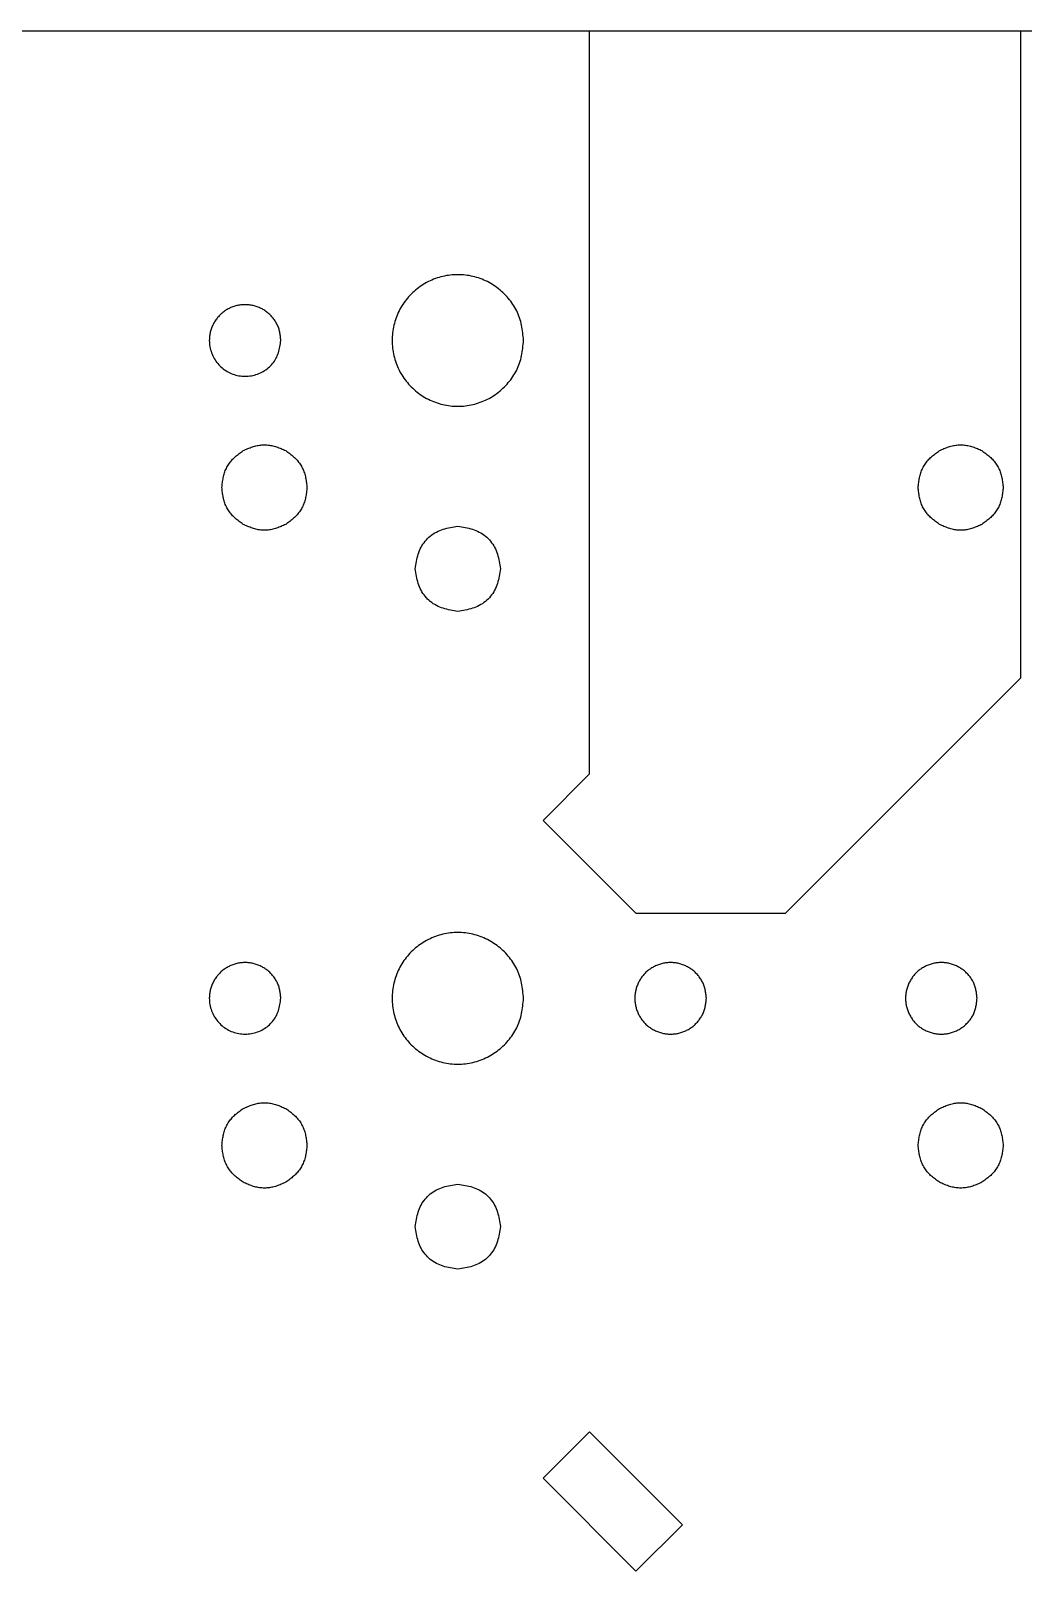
# Model space of a CAD drawing. Extents: x 1 to 215, y -90 to -6.
# Drawn here: x 87.77 to 113.43, y -45.49 to -5.68 of the extents above; entities that cross this region are included whole.
import ezdxf

# ---------------------------------------------------------------- set-up
doc = ezdxf.new("R2010")
doc.units = 0
for name, color, linetype in [('Cork_Diodes', 7, 'CONTINUOUS'), ('Cork_Holes', 7, 'CONTINUOUS'), ('Cork_Outline', 7, 'CONTINUOUS')]:
    doc.layers.add(name, color=color, linetype=linetype)

msp = doc.modelspace()

# ---------------------------------------------------------------- linework, layer by layer
at = {"layer": 'Cork_Diodes', "color": 2}
for points in [[(102.215558, -24.886792), (102.215558, -5.683519)], [(103.414137, -28.488221), (107.282364, -28.488088), (113.363872, -22.406587), (113.363872, -5.683519)], [(102.215558, -24.886792), (101.014138, -26.088212)], [(103.414137, -28.488221), (101.014138, -26.088212)], [(102.215558, -41.887012), (101.014138, -43.088432)], [(104.615557, -44.287021), (102.215558, -41.887012)], [(103.414137, -45.488441), (101.014138, -43.088432)], [(104.615557, -44.287021), (103.414137, -45.488441)]]:
    msp.add_lwpolyline(points, dxfattribs=at)
at = {"layer": 'Cork_Holes', "color": 1}
for points, knots in [([(100.510062, -13.685286), (100.5033, -13.751448), (100.489823, -13.883307), (100.460152, -14.079345), (100.41142, -14.270325), (100.335066, -14.451488), (100.235815, -14.620988), (100.116491, -14.778773), (99.980051, -14.923037), (99.827844, -15.051305), (99.661977, -15.160996), (99.484147, -15.25018), (99.296988, -15.318079), (99.104067, -15.363628), (98.908137, -15.386186), (98.711934, -15.386188), (98.516079, -15.363634), (98.323259, -15.318069), (98.13612, -15.250134), (97.958108, -15.160925), (97.791842, -15.051373), (97.639437, -14.923275), (97.503574, -14.779049), (97.386088, -14.620707), (97.287985, -14.450787), (97.209601, -14.269865), (97.152622, -14.080087), (97.117892, -13.884049), (97.106153, -13.685286), (97.117892, -13.486523), (97.152622, -13.290484), (97.209601, -13.100707), (97.287985, -12.919785), (97.386088, -12.749865), (97.503574, -12.591523), (97.639437, -12.447296), (97.791842, -12.319199), (97.958107, -12.209647), (98.136119, -12.120439), (98.323258, -12.052505), (98.516083, -12.006975), (98.711931, -11.984386), (98.908139, -11.984389), (99.104063, -12.006982), (99.296989, -12.052494), (99.484147, -12.120393), (99.661977, -12.209575), (99.827844, -12.319266), (99.980051, -12.447535), (100.116491, -12.591799), (100.235815, -12.749584), (100.335066, -12.919084), (100.411419, -13.100247), (100.460154, -13.291226), (100.489828, -13.487265), (100.503302, -13.619124), (100.510062, -13.685286)], [0, 0, 0, 0, 0.199511, 0.397619, 0.594372, 0.789098, 0.985319, 1.182187, 1.381317, 1.579794, 1.778027, 1.976499, 2.175217, 2.373979, 2.569805, 2.765573, 2.961314, 3.159932, 3.358595, 3.557251, 3.755903, 3.954561, 4.153184, 4.348959, 4.544746, 4.740525, 4.939158, 5.137818, 5.336466, 5.535115, 5.733774, 5.932407, 6.128186, 6.323973, 6.519748, 6.718371, 6.917029, 7.115681, 7.314337, 7.512997, 7.711612, 7.907354, 8.103122, 8.29895, 8.497707, 8.696423, 8.894895, 9.093128, 9.291605, 9.490735, 9.687604, 9.883824, 10.07855, 10.275304, 10.473412, 10.672922, 10.672922, 10.672922, 10.672922]), ([(94.234947, -13.685286), (94.2265, -13.739474), (94.209739, -13.846986), (94.173463, -14.005056), (94.114454, -14.153977), (94.024054, -14.285121), (93.910694, -14.396611), (93.777967, -14.488581), (93.630472, -14.557547), (93.472537, -14.600465), (93.309821, -14.615218), (93.146996, -14.600415), (92.989006, -14.557679), (92.842126, -14.488932), (92.711086, -14.396372), (92.59884, -14.284148), (92.506276, -14.153112), (92.437633, -14.006179), (92.394973, -13.848204), (92.381735, -13.703404), (92.389086, -13.577052), (92.408027, -13.470374), (92.439128, -13.367197), (92.481794, -13.268804), (92.535157, -13.176345), (92.599061, -13.090162), (92.672978, -13.011666), (92.755913, -12.941971), (92.846381, -12.882361), (92.943247, -12.833832), (93.04507, -12.796868), (93.149983, -12.772066), (93.256557, -12.759867), (93.363308, -12.759864), (93.469917, -12.772082), (93.574901, -12.796811), (93.676725, -12.833793), (93.773489, -12.882322), (93.863739, -12.942013), (93.94656, -13.011809), (94.020795, -13.090312), (94.085723, -13.176163), (94.139727, -13.268388), (94.181274, -13.366958), (94.207791, -13.470873), (94.223937, -13.57754), (94.231269, -13.649287), (94.234947, -13.685286)], [0, 0, 0, 0, 0.164513, 0.326404, 0.485736, 0.64181, 0.80054, 0.960316, 1.123976, 1.28662, 1.448878, 1.611509, 1.774516, 1.937487, 2.095464, 2.253423, 2.411398, 2.574355, 2.737369, 2.899958, 3.008184, 3.116239, 3.224242, 3.330735, 3.437269, 3.543807, 3.65189, 3.759983, 3.868076, 3.976166, 4.084261, 4.192331, 4.29883, 4.405351, 4.511898, 4.620039, 4.72817, 4.836166, 4.944032, 5.052029, 5.160383, 5.267501, 5.374265, 5.480214, 5.587271, 5.695068, 5.803622, 5.803622, 5.803622, 5.803622]), ([(92.70982, -17.485285), (92.714286, -17.442604), (92.723195, -17.35745), (92.742511, -17.230638), (92.773805, -17.106684), (92.822267, -16.988589), (92.885892, -16.878387), (92.963945, -16.777375), (93.055642, -16.68829), (93.155801, -16.60815), (93.22509, -16.557859), (93.25982, -16.532652)], [0, 0, 0, 0, 0.128737, 0.256844, 0.384549, 0.511268, 0.638499, 0.765225, 0.892934, 1.021036, 1.149772, 1.149772, 1.149772, 1.149772]), ([(93.25982, -16.532652), (93.299014, -16.515179), (93.37721, -16.480318), (93.496687, -16.433639), (93.619685, -16.398771), (93.746192, -16.381697), (93.873447, -16.381691), (93.999944, -16.398788), (94.122965, -16.433572), (94.242428, -16.4803), (94.320625, -16.515173), (94.35982, -16.532652)], [0, 0, 0, 0, 0.128733, 0.256834, 0.384538, 0.511267, 0.6385, 0.765226, 0.892919, 1.02103, 1.149773, 1.149773, 1.149773, 1.149773]), ([(94.35982, -16.532652), (94.39455, -16.557859), (94.463839, -16.60815), (94.563998, -16.68829), (94.655695, -16.777375), (94.733748, -16.878387), (94.797373, -16.988589), (94.845835, -17.106684), (94.877131, -17.230638), (94.896451, -17.35745), (94.905356, -17.442603), (94.90982, -17.485285)], [0, 0, 0, 0, 0.128735, 0.256838, 0.384546, 0.511273, 0.638504, 0.765223, 0.892928, 1.021036, 1.149772, 1.149772, 1.149772, 1.149772]), ([(110.710038, -17.485285), (110.714504, -17.442604), (110.723413, -17.35745), (110.742729, -17.230638), (110.774023, -17.106684), (110.822485, -16.988589), (110.88611, -16.878387), (110.964163, -16.777375), (111.05586, -16.68829), (111.156019, -16.60815), (111.225308, -16.557859), (111.260038, -16.532652)], [0, 0, 0, 0, 0.128737, 0.256844, 0.384549, 0.511268, 0.638499, 0.765225, 0.892934, 1.021036, 1.149772, 1.149772, 1.149772, 1.149772]), ([(111.260038, -16.532652), (111.299232, -16.515179), (111.377428, -16.480318), (111.496905, -16.433639), (111.619903, -16.398771), (111.74641, -16.381697), (111.873665, -16.381691), (112.000162, -16.398788), (112.123183, -16.433572), (112.242646, -16.4803), (112.320843, -16.515173), (112.360038, -16.532652)], [0, 0, 0, 0, 0.128734, 0.256835, 0.384538, 0.511267, 0.6385, 0.765226, 0.892919, 1.02103, 1.149773, 1.149773, 1.149773, 1.149773]), ([(112.360038, -16.532652), (112.394768, -16.557859), (112.464057, -16.60815), (112.564216, -16.68829), (112.655913, -16.777375), (112.733966, -16.878387), (112.797591, -16.988589), (112.846053, -17.106684), (112.877349, -17.230638), (112.896669, -17.35745), (112.905574, -17.442603), (112.910038, -17.485285)], [0, 0, 0, 0, 0.128735, 0.256838, 0.384546, 0.511273, 0.638504, 0.765223, 0.892928, 1.021036, 1.149772, 1.149772, 1.149772, 1.149772]), ([(93.25982, -18.437917), (93.22509, -18.41271), (93.155801, -18.362419), (93.055642, -18.282279), (92.963945, -18.193194), (92.885891, -18.09218), (92.822263, -17.98197), (92.77381, -17.863865), (92.742509, -17.739914), (92.72319, -17.61311), (92.714284, -17.527963), (92.70982, -17.485285)], [0, 0, 0, 0, 0.128735, 0.256838, 0.384546, 0.511274, 0.638511, 0.765247, 0.892945, 1.02104, 1.14977, 1.14977, 1.14977, 1.14977]), ([(94.90982, -17.485285), (94.905354, -17.527963), (94.896445, -17.61311), (94.877129, -17.739914), (94.84583, -17.863866), (94.797377, -17.981969), (94.733749, -18.09218), (94.655695, -18.193194), (94.563998, -18.282279), (94.463839, -18.362419), (94.39455, -18.41271), (94.35982, -18.437917)], [0, 0, 0, 0, 0.12873, 0.256825, 0.384523, 0.511259, 0.638496, 0.765223, 0.892932, 1.021034, 1.14977, 1.14977, 1.14977, 1.14977]), ([(111.260038, -18.437917), (111.225308, -18.41271), (111.156019, -18.362419), (111.05586, -18.282279), (110.964163, -18.193194), (110.886109, -18.09218), (110.822481, -17.98197), (110.774028, -17.863865), (110.742727, -17.739914), (110.723408, -17.61311), (110.714502, -17.527963), (110.710038, -17.485285)], [0, 0, 0, 0, 0.128735, 0.256838, 0.384546, 0.511274, 0.638511, 0.765247, 0.892945, 1.02104, 1.14977, 1.14977, 1.14977, 1.14977]), ([(112.910038, -17.485285), (112.905572, -17.527963), (112.896663, -17.61311), (112.877347, -17.739914), (112.846048, -17.863866), (112.797595, -17.981969), (112.733967, -18.09218), (112.655913, -18.193194), (112.564216, -18.282279), (112.464057, -18.362419), (112.394768, -18.41271), (112.360038, -18.437917)], [0, 0, 0, 0, 0.12873, 0.256825, 0.384523, 0.511259, 0.638496, 0.765223, 0.892932, 1.021034, 1.14977, 1.14977, 1.14977, 1.14977]), ([(94.35982, -18.437917), (94.320626, -18.455389), (94.24243, -18.490247), (94.122948, -18.536914), (93.999956, -18.571802), (93.873446, -18.588871), (93.746193, -18.588879), (93.619696, -18.571781), (93.496675, -18.536997), (93.377212, -18.490269), (93.299015, -18.455396), (93.25982, -18.437917)], [0, 0, 0, 0, 0.128731, 0.256831, 0.38454, 0.511266, 0.638499, 0.765225, 0.892918, 1.021028, 1.149771, 1.149771, 1.149771, 1.149771]), ([(97.70981, -19.585282), (97.71987, -19.521188), (97.739867, -19.393773), (97.783155, -19.205846), (97.853431, -19.027739), (97.960118, -18.869563), (98.094097, -18.735585), (98.252272, -18.628895), (98.430379, -18.558618), (98.618301, -18.515326), (98.745716, -18.495334), (98.80981, -18.485277)], [0, 0, 0, 0, 0.194621, 0.386895, 0.577571, 0.765401, 0.955016, 1.142857, 1.333526, 1.525798, 1.720417, 1.720417, 1.720417, 1.720417]), ([(98.80981, -18.485277), (98.873904, -18.495334), (99.001319, -18.515326), (99.189241, -18.558618), (99.367348, -18.628895), (99.525523, -18.735585), (99.659502, -18.869563), (99.766189, -19.027739), (99.836464, -19.205846), (99.879752, -19.393773), (99.89975, -19.521188), (99.90981, -19.585282)], [0, 0, 0, 0, 0.194619, 0.38689, 0.57756, 0.7654, 0.955015, 1.142846, 1.333521, 1.525796, 1.720416, 1.720416, 1.720416, 1.720416]), ([(112.360038, -18.437917), (112.320844, -18.455389), (112.242648, -18.490247), (112.123166, -18.536914), (112.000174, -18.571802), (111.873664, -18.588871), (111.746411, -18.588879), (111.619914, -18.571781), (111.496893, -18.536997), (111.37743, -18.490269), (111.299233, -18.455396), (111.260038, -18.437917)], [0, 0, 0, 0, 0.128731, 0.256831, 0.38454, 0.511266, 0.638499, 0.765225, 0.892918, 1.021028, 1.149771, 1.149771, 1.149771, 1.149771]), ([(98.80981, -20.685288), (98.745716, -20.675224), (98.618302, -20.655217), (98.430378, -20.611922), (98.252278, -20.54164), (98.094092, -20.434973), (97.960112, -20.30099), (97.853441, -20.142806), (97.783151, -19.96471), (97.739868, -19.776789), (97.71987, -19.649376), (97.70981, -19.585282)], [0, 0, 0, 0, 0.194622, 0.386895, 0.577565, 0.765396, 0.955011, 1.142856, 1.333514, 1.525782, 1.720402, 1.720402, 1.720402, 1.720402]), ([(99.90981, -19.585282), (99.89975, -19.649376), (99.879752, -19.776789), (99.836467, -19.964709), (99.766179, -20.142806), (99.659508, -20.30099), (99.525528, -20.434973), (99.367342, -20.54164), (99.189242, -20.611922), (99.001318, -20.655217), (98.873904, -20.675224), (98.80981, -20.685288)], [0, 0, 0, 0, 0.19462, 0.386888, 0.577546, 0.765391, 0.955006, 1.142837, 1.333505, 1.525779, 1.720402, 1.720402, 1.720402, 1.720402]), ([(100.510062, -30.685241), (100.5033, -30.751403), (100.489823, -30.883262), (100.460152, -31.079301), (100.41142, -31.270281), (100.335066, -31.451443), (100.235815, -31.620944), (100.116486, -31.778728), (99.980057, -31.923004), (99.827844, -32.051267), (99.661974, -32.160951), (99.484147, -32.25014), (99.296991, -32.318053), (99.104064, -32.363573), (98.908139, -32.386165), (98.711932, -32.386167), (98.516082, -32.36358), (98.323256, -32.318043), (98.136119, -32.250094), (97.95811, -32.160879), (97.791842, -32.051334), (97.639431, -31.923242), (97.503578, -31.779004), (97.386087, -31.620663), (97.287985, -31.450742), (97.209601, -31.26982), (97.152622, -31.080043), (97.117892, -30.884004), (97.106153, -30.685242), (97.117892, -30.486481), (97.15262, -30.290451), (97.209604, -30.100684), (97.287984, -29.919767), (97.386087, -29.749846), (97.503578, -29.591505), (97.639431, -29.447267), (97.791842, -29.319175), (97.95811, -29.20963), (98.136119, -29.120415), (98.323256, -29.052466), (98.516082, -29.006929), (98.711932, -28.984342), (98.908139, -28.984344), (99.104063, -29.006936), (99.29699, -29.052456), (99.484146, -29.120369), (99.661974, -29.209558), (99.827844, -29.319242), (99.980057, -29.447505), (100.116486, -29.591781), (100.235815, -29.749565), (100.335067, -29.919066), (100.411416, -30.100223), (100.460155, -30.291193), (100.489828, -30.487223), (100.503302, -30.61908), (100.510062, -30.685241)], [0, 0, 0, 0, 0.199511, 0.397619, 0.594372, 0.789098, 0.985319, 1.182187, 1.381325, 1.579798, 1.778029, 1.976503, 2.175223, 2.373983, 2.569811, 2.765579, 2.961321, 3.159937, 3.358602, 3.557261, 3.755909, 3.954563, 4.153195, 4.34897, 4.544757, 4.740536, 4.939169, 5.137829, 5.336477, 5.535125, 5.733777, 5.932392, 6.128171, 6.323958, 6.519733, 6.718365, 6.917019, 7.115668, 7.314327, 7.512991, 7.711608, 7.90735, 8.103118, 8.298946, 8.497705, 8.696425, 8.8949, 9.09313, 9.291603, 9.490741, 9.68761, 9.883831, 10.078557, 10.275292, 10.473394, 10.672903, 10.672903, 10.672903, 10.672903]), ([(94.234947, -30.685241), (94.2265, -30.73943), (94.209739, -30.846945), (94.17346, -31.005022), (94.114464, -31.153952), (94.024048, -31.285088), (93.91069, -31.396574), (93.777974, -31.488566), (93.630472, -31.557522), (93.472535, -31.600428), (93.309822, -31.615165), (93.146996, -31.600394), (92.989006, -31.557658), (92.84212, -31.488916), (92.711091, -31.396335), (92.598846, -31.284115), (92.506266, -31.153088), (92.437637, -31.006144), (92.394973, -30.848162), (92.381735, -30.703365), (92.389087, -30.577019), (92.40803, -30.470342), (92.439124, -30.367157), (92.481795, -30.268759), (92.535157, -30.176301), (92.599061, -30.090117), (92.672977, -30.011624), (92.755909, -29.94193), (92.846392, -29.882349), (92.943243, -29.833792), (93.045069, -29.796824), (93.149983, -29.772021), (93.256557, -29.759822), (93.363308, -29.759819), (93.469917, -29.772038), (93.574902, -29.796767), (93.67673, -29.833753), (93.773478, -29.88231), (93.863744, -29.941973), (93.946561, -30.011766), (94.020795, -30.090267), (94.085723, -30.176118), (94.139726, -30.268343), (94.181276, -30.366917), (94.207788, -30.470835), (94.223938, -30.577502), (94.231269, -30.649245), (94.234947, -30.685241)], [0, 0, 0, 0, 0.164514, 0.326412, 0.485761, 0.64182, 0.80055, 0.960336, 1.123993, 1.286634, 1.448891, 1.611521, 1.774526, 1.937497, 2.095484, 2.253443, 2.411404, 2.574377, 2.737398, 2.899988, 3.008196, 3.116251, 3.224271, 3.330764, 3.437298, 3.543836, 3.651918, 3.760007, 3.86809, 3.976188, 4.084286, 4.192355, 4.298855, 4.405376, 4.511923, 4.620064, 4.728198, 4.836202, 4.944057, 5.05205, 5.160403, 5.267521, 5.374285, 5.480234, 5.587302, 5.695094, 5.803641, 5.803641, 5.803641, 5.803641]), ([(105.234925, -30.685241), (105.231246, -30.721244), (105.223913, -30.792992), (105.207775, -30.899662), (105.181245, -31.003575), (105.13971, -31.102156), (105.085703, -31.194388), (105.020775, -31.280241), (104.946539, -31.358738), (104.863715, -31.428521), (104.773465, -31.488203), (104.676707, -31.536737), (104.574868, -31.573674), (104.469903, -31.598489), (104.363285, -31.610684), (104.256535, -31.610691), (104.149967, -31.598475), (104.045037, -31.573736), (103.943219, -31.53673), (103.846368, -31.488162), (103.755895, -31.428559), (103.672965, -31.358867), (103.599043, -31.280391), (103.535114, -31.194236), (103.481733, -31.101774), (103.439091, -31.003325), (103.408082, -30.900064), (103.389185, -30.793396), (103.382798, -30.685247), (103.389185, -30.577098), (103.408082, -30.47043), (103.439084, -30.367167), (103.481737, -30.268725), (103.535115, -30.176271), (103.599045, -30.090117), (103.672964, -30.011636), (103.75589, -29.941937), (103.846368, -29.882348), (103.943219, -29.833791), (104.045045, -29.796824), (104.14996, -29.772021), (104.256535, -29.759822), (104.363286, -29.759819), (104.469895, -29.772038), (104.57488, -29.796767), (104.676708, -29.833753), (104.773456, -29.88231), (104.863722, -29.941973), (104.946539, -30.011766), (105.020773, -30.090267), (105.085701, -30.176118), (105.139704, -30.268343), (105.181254, -30.366917), (105.207766, -30.470835), (105.223916, -30.577502), (105.231247, -30.649245), (105.234925, -30.685241)], [0, 0, 0, 0, 0.108565, 0.216356, 0.323408, 0.429374, 0.536144, 0.643263, 0.751612, 0.859601, 0.967463, 1.075457, 1.183582, 1.291734, 1.398281, 1.504802, 1.611302, 1.719364, 1.827469, 1.935573, 2.043663, 2.151749, 2.259823, 2.366347, 2.472881, 2.57942, 2.687494, 2.795585, 2.903682, 3.01176, 3.119851, 3.227943, 3.334464, 3.440992, 3.547516, 3.655593, 3.763684, 3.871768, 3.979863, 4.087961, 4.196033, 4.302533, 4.409054, 4.515601, 4.623742, 4.731876, 4.83988, 4.947735, 5.055728, 5.164081, 5.271199, 5.377963, 5.483912, 5.59098, 5.698772, 5.807319, 5.807319, 5.807319, 5.807319]), ([(112.234911, -30.685241), (112.231232, -30.721244), (112.223899, -30.792992), (112.207761, -30.899662), (112.181231, -31.003575), (112.139696, -31.102156), (112.085689, -31.194388), (112.020761, -31.280241), (111.946525, -31.358738), (111.863701, -31.428521), (111.773451, -31.488203), (111.676693, -31.536737), (111.574854, -31.573674), (111.469889, -31.598489), (111.363271, -31.610684), (111.256521, -31.610691), (111.149953, -31.598475), (111.045023, -31.573736), (110.943205, -31.53673), (110.846354, -31.488162), (110.755881, -31.428559), (110.672951, -31.358867), (110.599029, -31.280391), (110.5351, -31.194236), (110.481719, -31.101774), (110.439077, -31.003325), (110.408068, -30.900064), (110.389171, -30.793396), (110.382784, -30.685247), (110.389171, -30.577098), (110.408068, -30.47043), (110.43907, -30.367167), (110.481723, -30.268725), (110.535101, -30.176271), (110.599031, -30.090117), (110.67295, -30.011636), (110.755876, -29.941937), (110.846354, -29.882348), (110.943205, -29.833791), (111.045031, -29.796824), (111.149946, -29.772021), (111.256521, -29.759822), (111.363272, -29.759819), (111.469881, -29.772038), (111.574866, -29.796767), (111.676694, -29.833753), (111.773442, -29.88231), (111.863708, -29.941973), (111.946525, -30.011766), (112.020759, -30.090267), (112.085687, -30.176118), (112.13969, -30.268343), (112.18124, -30.366917), (112.207752, -30.470835), (112.223902, -30.577502), (112.231233, -30.649245), (112.234911, -30.685241)], [0, 0, 0, 0, 0.108565, 0.216356, 0.323408, 0.429374, 0.536144, 0.643263, 0.751612, 0.859601, 0.967463, 1.075457, 1.183582, 1.291734, 1.398281, 1.504802, 1.611302, 1.719364, 1.827469, 1.935573, 2.043663, 2.151749, 2.259823, 2.366347, 2.472881, 2.57942, 2.687494, 2.795585, 2.903682, 3.01176, 3.119851, 3.227943, 3.334464, 3.440992, 3.547516, 3.655593, 3.763684, 3.871768, 3.979863, 4.087961, 4.196033, 4.302533, 4.409054, 4.515601, 4.623742, 4.731876, 4.83988, 4.947735, 5.055728, 5.164081, 5.271199, 5.377963, 5.483912, 5.59098, 5.698772, 5.807319, 5.807319, 5.807319, 5.807319]), ([(93.25982, -33.532714), (93.299014, -33.515242), (93.37721, -33.480383), (93.49669, -33.433717), (93.619683, -33.398828), (93.746193, -33.381759), (93.873447, -33.381752), (93.999944, -33.39885), (94.122965, -33.433633), (94.242428, -33.480361), (94.320625, -33.515234), (94.35982, -33.532714)], [0, 0, 0, 0, 0.128731, 0.256829, 0.384537, 0.511265, 0.638499, 0.765225, 0.892918, 1.021028, 1.149771, 1.149771, 1.149771, 1.149771]), ([(111.260038, -33.532714), (111.299232, -33.515242), (111.377428, -33.480383), (111.496909, -33.433717), (111.619901, -33.398828), (111.746411, -33.381759), (111.873665, -33.381752), (112.000162, -33.39885), (112.123183, -33.433633), (112.242646, -33.480361), (112.320843, -33.515234), (112.360038, -33.532714)], [0, 0, 0, 0, 0.128731, 0.25683, 0.384537, 0.511265, 0.638499, 0.765225, 0.892918, 1.021028, 1.149771, 1.149771, 1.149771, 1.149771]), ([(92.70982, -34.485346), (92.714286, -34.442667), (92.723195, -34.357517), (92.742513, -34.230706), (92.773802, -34.106748), (92.822267, -33.98865), (92.885892, -33.878449), (92.963945, -33.777436), (93.055642, -33.688351), (93.155801, -33.608211), (93.22509, -33.557921), (93.25982, -33.532714)], [0, 0, 0, 0, 0.128731, 0.256832, 0.384548, 0.511268, 0.638499, 0.765225, 0.892934, 1.021036, 1.149771, 1.149771, 1.149771, 1.149771]), ([(94.35982, -33.532714), (94.39455, -33.557921), (94.463839, -33.608211), (94.563998, -33.688351), (94.655695, -33.777436), (94.733748, -33.878449), (94.797373, -33.98865), (94.845837, -34.106749), (94.877129, -34.230706), (94.896452, -34.357517), (94.905357, -34.442667), (94.90982, -34.485346)], [0, 0, 0, 0, 0.128735, 0.256838, 0.384546, 0.511273, 0.638504, 0.765223, 0.89294, 1.021041, 1.149772, 1.149772, 1.149772, 1.149772]), ([(110.710038, -34.485346), (110.714504, -34.442667), (110.723413, -34.357517), (110.742731, -34.230706), (110.77402, -34.106748), (110.822485, -33.98865), (110.88611, -33.878449), (110.964163, -33.777436), (111.05586, -33.688351), (111.156019, -33.608211), (111.225308, -33.557921), (111.260038, -33.532714)], [0, 0, 0, 0, 0.128731, 0.256832, 0.384548, 0.511268, 0.638499, 0.765225, 0.892934, 1.021036, 1.149771, 1.149771, 1.149771, 1.149771]), ([(112.360038, -33.532714), (112.394768, -33.557921), (112.464057, -33.608211), (112.564216, -33.688351), (112.655913, -33.777436), (112.733966, -33.878449), (112.797591, -33.98865), (112.846055, -34.106749), (112.877347, -34.230706), (112.89667, -34.357517), (112.905575, -34.442667), (112.910038, -34.485346)], [0, 0, 0, 0, 0.128735, 0.256838, 0.384546, 0.511273, 0.638504, 0.765223, 0.89294, 1.021041, 1.149772, 1.149772, 1.149772, 1.149772]), ([(93.25982, -35.437978), (93.22509, -35.412771), (93.155801, -35.362481), (93.055642, -35.28234), (92.963945, -35.193256), (92.885892, -35.092243), (92.822267, -34.982041), (92.773803, -34.863943), (92.742512, -34.739986), (92.72319, -34.613175), (92.714284, -34.528025), (92.70982, -34.485346)], [0, 0, 0, 0, 0.128735, 0.256838, 0.384546, 0.511273, 0.638504, 0.765223, 0.892939, 1.021041, 1.149772, 1.149772, 1.149772, 1.149772]), ([(94.90982, -34.485346), (94.905354, -34.528025), (94.896445, -34.613174), (94.877127, -34.739986), (94.845838, -34.863943), (94.797373, -34.982041), (94.733748, -35.092243), (94.655695, -35.193256), (94.563998, -35.28234), (94.463839, -35.362481), (94.39455, -35.412771), (94.35982, -35.437978)], [0, 0, 0, 0, 0.128731, 0.256832, 0.384548, 0.511268, 0.638499, 0.765225, 0.892934, 1.021036, 1.149771, 1.149771, 1.149771, 1.149771]), ([(111.260038, -35.437978), (111.225308, -35.412771), (111.156019, -35.362481), (111.05586, -35.28234), (110.964163, -35.193256), (110.88611, -35.092243), (110.822485, -34.982041), (110.774021, -34.863943), (110.74273, -34.739986), (110.723408, -34.613175), (110.714502, -34.528025), (110.710038, -34.485346)], [0, 0, 0, 0, 0.128735, 0.256838, 0.384546, 0.511273, 0.638504, 0.765223, 0.892939, 1.021041, 1.149772, 1.149772, 1.149772, 1.149772]), ([(112.910038, -34.485346), (112.905572, -34.528025), (112.896663, -34.613174), (112.877345, -34.739986), (112.846056, -34.863943), (112.797591, -34.982041), (112.733966, -35.092243), (112.655913, -35.193256), (112.564216, -35.28234), (112.464057, -35.362481), (112.394768, -35.412771), (112.360038, -35.437978)], [0, 0, 0, 0, 0.128731, 0.256832, 0.384548, 0.511268, 0.638499, 0.765225, 0.892934, 1.021036, 1.149771, 1.149771, 1.149771, 1.149771]), ([(94.35982, -35.437978), (94.320626, -35.45545), (94.24243, -35.490308), (94.122948, -35.536975), (93.999956, -35.571862), (93.873445, -35.588936), (93.746196, -35.588928), (93.619673, -35.571884), (93.496708, -35.536892), (93.377209, -35.490286), (93.299014, -35.455443), (93.25982, -35.437978)], [0, 0, 0, 0, 0.128731, 0.256831, 0.38454, 0.511266, 0.638499, 0.765225, 0.892949, 1.021038, 1.149758, 1.149758, 1.149758, 1.149758]), ([(97.70981, -36.585344), (97.71987, -36.52125), (97.739867, -36.393834), (97.783155, -36.205907), (97.853431, -36.027801), (97.960118, -35.869624), (98.094097, -35.735647), (98.252271, -35.628956), (98.430379, -35.558684), (98.618303, -35.515404), (98.745716, -35.495401), (98.80981, -35.485339)], [0, 0, 0, 0, 0.194621, 0.386895, 0.577571, 0.765401, 0.955016, 1.142857, 1.333524, 1.525794, 1.720415, 1.720415, 1.720415, 1.720415]), ([(98.80981, -35.485339), (98.873904, -35.495401), (99.001317, -35.515404), (99.189241, -35.558684), (99.367349, -35.628956), (99.525523, -35.735647), (99.659502, -35.869624), (99.766189, -36.0278), (99.836464, -36.205907), (99.879752, -36.393834), (99.89975, -36.52125), (99.90981, -36.585344)], [0, 0, 0, 0, 0.194621, 0.386891, 0.577558, 0.765399, 0.955014, 1.142844, 1.333519, 1.525794, 1.720415, 1.720415, 1.720415, 1.720415]), ([(112.360038, -35.437978), (112.320844, -35.45545), (112.242648, -35.490308), (112.123166, -35.536975), (112.000174, -35.571862), (111.873663, -35.588936), (111.746414, -35.588928), (111.619891, -35.571884), (111.496926, -35.536892), (111.377427, -35.490286), (111.299232, -35.455443), (111.260038, -35.437978)], [0, 0, 0, 0, 0.128731, 0.256831, 0.38454, 0.511266, 0.638499, 0.765225, 0.892949, 1.021038, 1.149758, 1.149758, 1.149758, 1.149758]), ([(98.80981, -37.685349), (98.745716, -37.675287), (98.618303, -37.655284), (98.430379, -37.612003), (98.252271, -37.541732), (98.094097, -37.435041), (97.960118, -37.301063), (97.853431, -37.142887), (97.783155, -36.964781), (97.739867, -36.776853), (97.71987, -36.649438), (97.70981, -36.585344)], [0, 0, 0, 0, 0.194621, 0.386891, 0.577558, 0.765399, 0.955014, 1.142844, 1.33352, 1.525794, 1.720415, 1.720415, 1.720415, 1.720415]), ([(99.90981, -36.585344), (99.89975, -36.649438), (99.879752, -36.776854), (99.836464, -36.96478), (99.766189, -37.142887), (99.659502, -37.301063), (99.525523, -37.435041), (99.367349, -37.541732), (99.189241, -37.612003), (99.001317, -37.655284), (98.873904, -37.675287), (98.80981, -37.685349)], [0, 0, 0, 0, 0.194621, 0.386895, 0.577571, 0.765401, 0.955016, 1.142857, 1.333524, 1.525794, 1.720415, 1.720415, 1.720415, 1.720415])]:
    msp.add_open_spline(points, degree=3, knots=knots, dxfattribs=at)
at = {"layer": 'Cork_Outline', "color": 7}
msp.add_lwpolyline([(3.30962, -5.683519), (212.30844, -5.683519)], dxfattribs=at)

doc.saveas('drawing.dxf')
